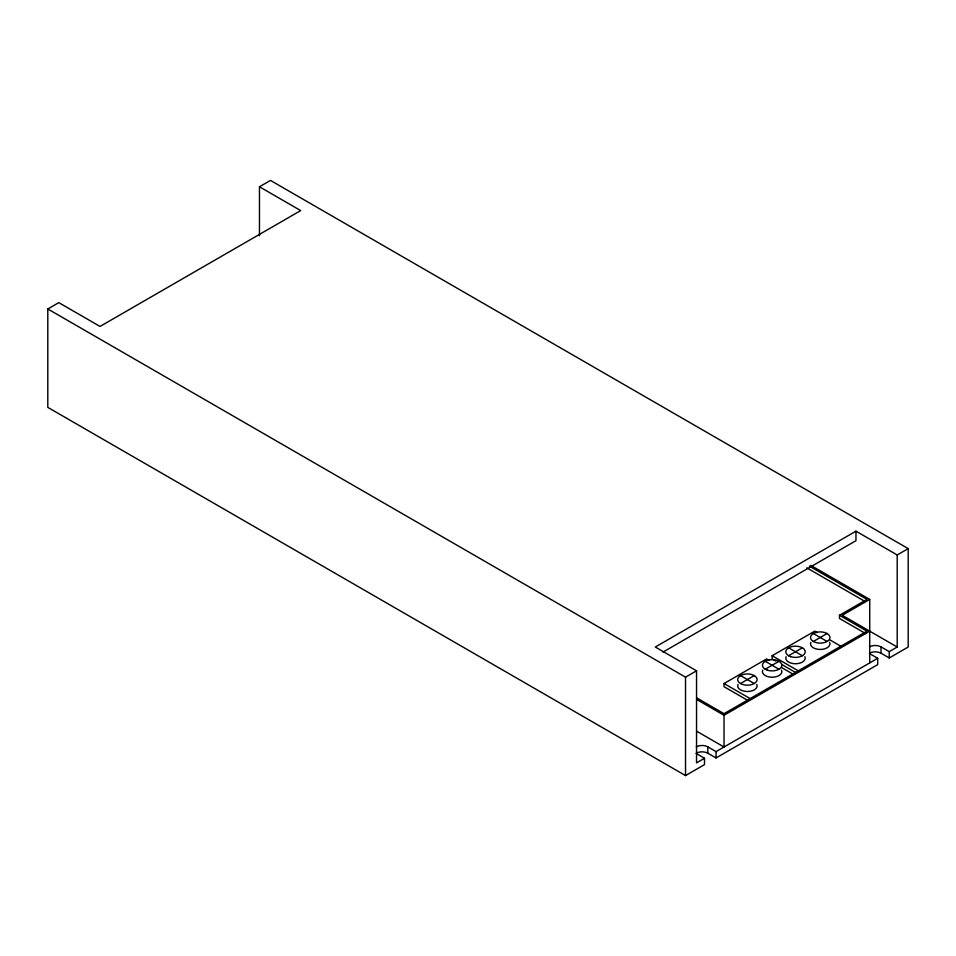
<?xml version="1.0" encoding="UTF-8"?>
<svg xmlns="http://www.w3.org/2000/svg" width="956" height="956" viewBox="0 0 956 956"><rect width="100%" height="100%" fill="white"/><g stroke="black" fill="none" stroke-linecap="round" stroke-linejoin="round"><path stroke-width="1.43" d="M696.267 753.507L704.512 758.275L704.512 764.621L685.536 775.579L47.8 407.375L47.8 308.979L58.794 302.634L100.033 326.438L300.698 210.583L259.458 186.779L259.458 235.774M259.458 186.779L270.464 180.421L908.2 548.625L908.2 647.021L889.235 657.967L880.99 653.211A8.162 4.708 0 0 0 869.446 653.211M908.2 548.625L897.206 554.97L855.967 531.166L655.302 647.021L696.542 670.825L696.542 762.876L704.512 758.275M663.022 652.088L855.967 540.69L855.967 531.166M47.8 308.979L685.536 677.171L696.542 670.825M865.718 633.601L839.476 618.46L839.476 615.282L866.973 599.412L809.35 566.143M747.652 700.342L724.027 686.695L724.027 683.528L766.628 658.923L769.114 660.357M775.866 661.074L772.125 658.923L772.125 655.744L814.739 631.151L817.225 632.585M869.721 662.89L869.721 599.412L842.224 615.282L897.206 647.021L889.235 651.622L880.99 646.865A8.162 4.708 0 0 0 869.446 646.865M740.518 683.528A9.715 5.617 0 0 0 756.782 681.007A9.715 5.617 0 0 0 744.879 674.135A9.715 5.617 0 0 0 740.518 683.528L754.26 675.593M765.254 669.236L778.997 661.301M788.628 655.744L802.371 647.81M813.365 641.464A9.715 5.617 0 0 0 829.629 638.955A9.715 5.617 0 0 0 817.715 632.083A9.715 5.617 0 0 0 813.365 641.464L827.107 633.529M696.542 699.398L724.027 715.267L869.721 631.151M696.267 746.851A8.162 4.708 0 0 1 707.81 746.851L716.056 751.607L877.692 658.29L877.692 664.635L716.056 757.953L707.81 753.197A8.162 4.708 0 0 0 696.267 753.197M810.712 565.343L869.721 599.412M806.792 567.84L864.403 601.109M839.476 615.282L866.973 631.151L724.027 713.678L696.542 697.808M869.446 653.534L877.692 658.29M829.665 639.767L840.85 646.232M813.365 633.529L827.107 641.464M788.628 647.81L802.371 655.744M772.125 655.744L798.248 670.825M782.08 664.671L795.762 672.57M781.554 667.539L792.751 674.004M765.254 661.301L778.997 669.236M740.518 675.593L754.26 683.528M724.027 683.528L750.137 698.597M696.542 731.137L724.027 747.006L724.027 715.267M897.206 554.97L897.206 647.021M889.235 651.622L889.235 657.967M880.99 646.865L880.99 653.211M716.056 751.607L716.056 757.953M707.81 746.851L707.81 753.197M685.536 677.171L685.536 775.579M781.518 670.168A9.715 5.617 0 0 1 772.125 677.23A9.715 5.617 0 0 1 762.745 670.168M756.782 684.448A9.715 5.617 0 0 1 747.389 691.511A9.715 5.617 0 0 1 738.008 684.448M804.88 656.676A9.715 5.617 0 0 1 795.5 663.739A9.715 5.617 0 0 1 786.107 656.676M829.629 642.396A9.715 5.617 0 0 1 820.236 649.459A9.715 5.617 0 0 1 810.843 642.396M767.274 670.132A9.715 5.617 0 0 0 781.853 665.268A9.715 5.617 0 0 0 767.274 660.417A9.715 5.617 0 0 0 767.274 670.132M790.636 656.641A9.715 5.617 0 0 0 805.215 651.777A9.715 5.617 0 0 0 790.636 646.925A9.715 5.617 0 0 0 790.636 656.641"/></g></svg>
